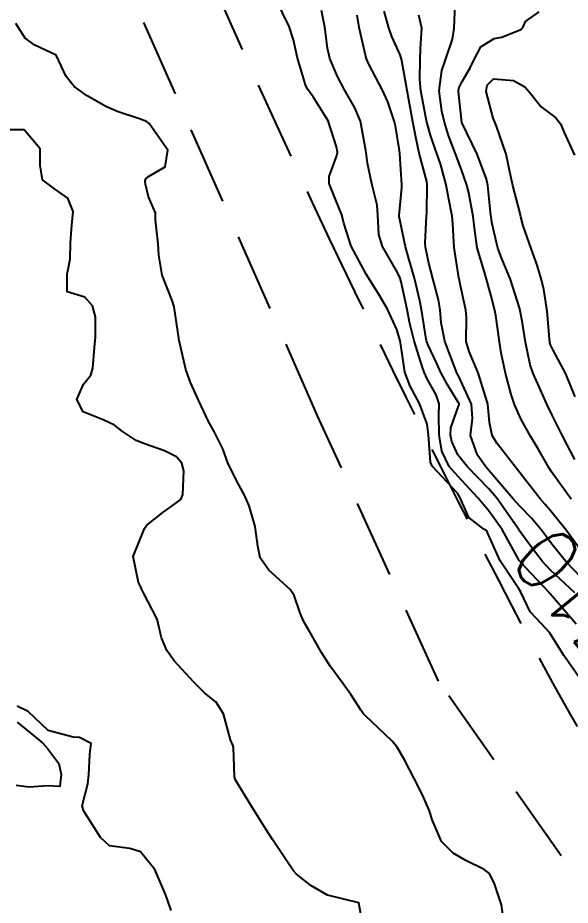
# Model space of a CAD drawing. Header units: metres. Extents: x 298520 to 308411, y 7433745 to 7450750.
# Drawn here: x 304935.6 to 304971, y 7438437.3 to 7438494.1 of the extents above; entities that cross this region are included whole.
import ezdxf
from ezdxf.enums import TextEntityAlignment as Align

# ---------------------------------------------------------------- set-up
doc = ezdxf.new("R2010")
doc.units = ezdxf.units.M
doc.header["$LTSCALE"] = 10
doc.linetypes.add('DASHED', pattern=[0.75, 0.5, -0.25])
for name, color, linetype in [('Cotas', 45, 'Continuous'), ('Curvas de Nivel 1m', 11, 'Continuous'), ('Curvas de Nivel 5m', 15, 'Continuous'), ('Vias Secundárias', 230, 'DASHED')]:
    doc.layers.add(name, color=color, linetype=linetype)
doc.styles.add('Style-STANDARD', font='STANDARD.shx')

msp = doc.modelspace()

# ---------------------------------------------------------------- linework, layer by layer
at = {"layer": 'Curvas de Nivel 1m', "flags": 128}
for points, elevation in [([(304971.618, 7438451.81), (304970.573, 7438453.311), (304969.655, 7438454.769), (304969.141, 7438455.328), (304968.42, 7438456.088), (304967.813, 7438457.348), (304967.686, 7438457.565), (304966.484, 7438459.362), (304965.73, 7438461.06), (304965.636, 7438461.275), (304965.452, 7438461.374), (304964.486, 7438462.135), (304963.94, 7438463.388), (304963.757, 7438463.688), (304962.151, 7438465.414), (304962.042, 7438465.672), (304961.905, 7438467.418), (304961.813, 7438468.105), (304961.333, 7438469.425), (304960.743, 7438470.532), (304960.387, 7438471.435), (304960.142, 7438473.166), (304960.098, 7438473.438), (304959.884, 7438474.162), (304959.291, 7438475.449), (304958.776, 7438476.321), (304958.064, 7438477.468), (304957.926, 7438477.692), (304956.969, 7438479.48), (304956.496, 7438480.957), (304956.364, 7438481.486), (304955.982, 7438482.43), (304955.56, 7438483.494), (304955.547, 7438483.947), (304956.019, 7438485.229), (304956.08, 7438485.432), (304956.075, 7438485.489), (304956.026, 7438485.833), (304955.493, 7438487.496), (304954.53, 7438489.033), (304954.181, 7438489.509), (304954.066, 7438489.74), (304953.526, 7438491.519), (304953.27, 7438492.688), (304952.992, 7438493.527), (304952.139, 7438495.301)], 708), ([(304971.044, 7438463.307), (304969.779, 7438465.057), (304969.611, 7438465.323), (304968.938, 7438466.477), (304968.438, 7438467.34), (304967.819, 7438468.442), (304967.403, 7438469.354), (304967.192, 7438470.004), (304966.842, 7438471.36), (304966.567, 7438472.662), (304966.456, 7438473.364), (304966.215, 7438475.05), (304966.152, 7438475.368), (304965.912, 7438476.297), (304965.626, 7438477.373), (304965.489, 7438477.815), (304965.027, 7438479.379), (304964.864, 7438480.481), (304964.757, 7438481.382), (304964.487, 7438482.886), (304964.366, 7438483.386), (304964.008, 7438484.423), (304963.633, 7438485.396), (304963.192, 7438486.56), (304962.934, 7438487.407), (304962.768, 7438488.128), (304962.591, 7438489.412), (304962.764, 7438490.728), (304963, 7438491.406), (304963.439, 7438492.733), (304963.539, 7438493.399), (304963.576, 7438493.943), (304963.633, 7438495.398)], 713), ([(304971.348, 7438455.303), (304969.682, 7438457.246), (304969.648, 7438457.286), (304969.618, 7438457.321), (304968.123, 7438458.927), (304967.73, 7438459.35), (304967.713, 7438459.374), (304966.624, 7438461.361), (304965.745, 7438462.58), (304965.376, 7438463.003), (304965.07, 7438463.377), (304963.774, 7438464.769), (304963.225, 7438465.398), (304962.767, 7438466.38), (304962.6, 7438467.408), (304962.574, 7438468.656), (304962.58, 7438469.409), (304962.399, 7438469.972), (304961.848, 7438470.955), (304961.62, 7438471.422), (304961.495, 7438471.785), (304960.985, 7438473.429), (304960.695, 7438474.628), (304960.539, 7438475.434), (304960.148, 7438477.211), (304960.084, 7438477.438), (304959.928, 7438477.809), (304958.968, 7438479.455), (304958.725, 7438480.223), (304958.674, 7438481.459), (304958.621, 7438482.102), (304958.292, 7438483.466), (304958.013, 7438484.784), (304957.912, 7438485.471), (304957.898, 7438485.598), (304957.564, 7438487.475), (304957.204, 7438488.326), (304956.531, 7438489.485), (304956.076, 7438490.343), (304955.587, 7438491.495), (304955.455, 7438492.141), (304955.265, 7438493.498), (304955.059, 7438494.57)], 709), ([(304971.698, 7438458.272), (304970.693, 7438459.31), (304969.725, 7438460.511), (304969.387, 7438460.982), (304969.139, 7438461.329), (304968.497, 7438462.095), (304967.748, 7438462.861), (304967.307, 7438463.354), (304965.779, 7438465.121), (304965.569, 7438465.372), (304965.048, 7438466.12), (304964.6, 7438467.382), (304964.733, 7438468.467), (304964.649, 7438469.382), (304963.851, 7438471.155), (304963.765, 7438471.304), (304963.723, 7438471.392), (304963.199, 7438472.732), (304962.96, 7438473.404), (304962.716, 7438474.582), (304962.656, 7438475.409), (304962.556, 7438476.057), (304962.187, 7438477.416), (304961.938, 7438478.395), (304961.721, 7438479.422), (304961.694, 7438479.684), (304961.78, 7438481.422), (304961.792, 7438481.604), (304961.825, 7438483.422), (304961.792, 7438483.626), (304961.315, 7438485.427), (304961.114, 7438486.347), (304960.899, 7438487.431), (304960.655, 7438488.836), (304960.553, 7438489.435), (304960.198, 7438491.332), (304960.18, 7438491.439), (304960.096, 7438491.718), (304959.564, 7438492.905), (304959.377, 7438493.451), (304959.074, 7438494.51)], 711), ([(304971.719, 7438459.938), (304970.718, 7438461.31), (304969.745, 7438462.542), (304969.379, 7438462.955), (304969.044, 7438463.331), (304967.777, 7438464.963), (304967.482, 7438465.353), (304966.289, 7438466.875), (304965.983, 7438467.368), (304965.815, 7438468.206), (304965.698, 7438469.371), (304965.67, 7438469.536), (304965.091, 7438471.378), (304964.511, 7438472.739), (304964.324, 7438473.385), (304964.335, 7438474.947), (304964.293, 7438475.386), (304963.921, 7438477.157), (304963.882, 7438477.351), (304963.872, 7438477.391), (304963.857, 7438477.458), (304963.559, 7438479.396), (304963.475, 7438480.904), (304963.426, 7438481.398), (304963.19, 7438482.607), (304963.043, 7438483.404), (304962.68, 7438484.743), (304962.438, 7438485.414), (304962.327, 7438485.717), (304962.035, 7438486.594), (304961.807, 7438487.422), (304961.743, 7438487.726), (304961.426, 7438489.426), (304961.355, 7438490.146), (304961.371, 7438491.427), (304961.394, 7438492.133), (304961.483, 7438493.426), (304961.284, 7438494.27)], 712), ([(304971.261, 7438465.832), (304970.513, 7438467.313), (304969.823, 7438468.677), (304969.5, 7438469.325), (304968.998, 7438470.487), (304968.609, 7438471.339), (304968.41, 7438471.893), (304968.117, 7438473.346), (304967.893, 7438474.697), (304967.767, 7438475.351), (304967.726, 7438475.53), (304967.148, 7438477.358), (304966.573, 7438478.734), (304966.338, 7438479.366), (304965.969, 7438480.996), (304965.914, 7438481.371), (304965.904, 7438481.44), (304965.696, 7438483.373), (304965.611, 7438483.761), (304965.02, 7438485.38), (304964.043, 7438487.39), (304963.838, 7438489.171), (304963.817, 7438489.394), (304963.857, 7438489.602), (304964.072, 7438490.015), (304964.58, 7438490.891), (304964.8, 7438491.383), (304965.25, 7438492.229), (304966.107, 7438492.769), (304966.609, 7438492.864), (304967.818, 7438493.353), (304967.955, 7438493.512), (304968.12, 7438493.85), (304968.996, 7438494.471)], 714), ([(304966.777, 7438436.009), (304966.58, 7438437.359), (304966.124, 7438438.703), (304965.8, 7438439.367), (304965.475, 7438439.62), (304964.289, 7438440.196), (304963.486, 7438440.666), (304962.743, 7438441.408), (304962.165, 7438442.755), (304961.955, 7438443.416), (304961.527, 7438444.388), (304960.997, 7438445.425), (304960.366, 7438446.621), (304959.897, 7438447.437), (304959.569, 7438447.843), (304957.845, 7438449.466), (304957.724, 7438449.598), (304957.596, 7438449.78), (304956.938, 7438450.809), (304956.446, 7438451.482), (304955.624, 7438452.609), (304955.068, 7438453.496), (304954.245, 7438454.913), (304953.918, 7438455.507), (304953.669, 7438456.081), (304953.303, 7438457.139), (304953.047, 7438457.52), (304951.701, 7438458.754), (304951.135, 7438459.546), (304950.983, 7438460.285), (304950.81, 7438461.549), (304950.423, 7438462.876), (304950.134, 7438463.556), (304949.763, 7438464.215), (304949.091, 7438465.57), (304948.745, 7438466.529), (304948.225, 7438467.584), (304947.814, 7438468.316), (304947.215, 7438469.596), (304946.688, 7438470.758), (304946.391, 7438471.605), (304945.938, 7438473.544), (304945.924, 7438473.609), (304945.879, 7438474.024), (304945.643, 7438475.613), (304945.502, 7438476.019), (304944.856, 7438477.621), (304944.656, 7438478.909), (304944.603, 7438479.624), (304944.448, 7438481.146), (304944.44, 7438481.625), (304943.983, 7438482.647), (304943.8, 7438483.441), (304943.787, 7438483.633), (304943.83, 7438483.797), (304943.997, 7438483.932), (304945.067, 7438484.56), (304945.222, 7438485.618), (304944.04, 7438487.332), (304943.873, 7438487.464), (304943.424, 7438487.639), (304942.049, 7438488.085), (304941.315, 7438488.407), (304940.064, 7438489.097), (304939.229, 7438489.693), (304938.717, 7438490.338), (304938.093, 7438491.71), (304936.727, 7438492.349), (304936.103, 7438492.787), (304935.505, 7438493.736)], 707), ([(304957.748, 7438435.787), (304957.443, 7438437.47), (304955.45, 7438437.979), (304954.381, 7438438.584), (304953.47, 7438439.315), (304953.274, 7438439.522), (304952.827, 7438440.179), (304951.929, 7438441.536), (304951.499, 7438442.189), (304950.651, 7438443.549), (304949.54, 7438445.378), (304949.499, 7438445.561), (304949.422, 7438447.423), (304949.387, 7438447.563), (304949.235, 7438447.898), (304948.797, 7438449.572), (304948.328, 7438450.307), (304947.606, 7438450.898), (304946.883, 7438451.597), (304945.626, 7438452.961), (304945.157, 7438453.615), (304944.83, 7438454.433), (304944.553, 7438455.621), (304943.68, 7438457.308), (304943.573, 7438457.523), (304943.523, 7438457.632), (304943.347, 7438457.976), (304943.006, 7438459.641), (304943.731, 7438461.418), (304943.818, 7438461.543), (304943.894, 7438461.628), (304944.901, 7438462.459), (304945.747, 7438463.046), (304946.068, 7438463.289), (304946.198, 7438463.606), (304946.26, 7438465.12), (304946.12, 7438465.607), (304945.787, 7438466.019), (304945.024, 7438466.384), (304943.795, 7438466.826), (304943.213, 7438467.055), (304942.306, 7438467.652), (304941.809, 7438468.045), (304941.101, 7438468.38), (304939.821, 7438468.888), (304939.397, 7438469.687), (304939.843, 7438470.666), (304940.298, 7438471.226), (304940.421, 7438471.674), (304940.529, 7438473.011), (304940.603, 7438473.673), (304940.607, 7438474.958), (304940.414, 7438475.675), (304939.908, 7438476.231), (304938.786, 7438476.571), (304938.793, 7438477.697), (304938.987, 7438478.644), (304938.996, 7438479.694), (304939.096, 7438480.824), (304939.174, 7438481.692), (304938.836, 7438482.552), (304937.987, 7438483.146), (304937.216, 7438483.718), (304937.066, 7438484.66), (304937.055, 7438485.72), (304936.035, 7438486.919), (304934.851, 7438486.925)], 706)]:
    msp.add_lwpolyline(points, dxfattribs=dict(at, elevation=elevation))
at = {"layer": 'Curvas de Nivel 5m', "flags": 128}
for points, elevation in [([(304971.264, 7438457.304), (304969.705, 7438458.76), (304969.181, 7438459.328), (304968.546, 7438460.162), (304967.732, 7438461.269), (304967.679, 7438461.351), (304967.574, 7438461.512), (304966.282, 7438463.365), (304965.762, 7438463.969), (304964.374, 7438465.384), (304963.79, 7438466.143), (304963.393, 7438466.99), (304963.308, 7438467.397), (304963.338, 7438467.869), (304963.831, 7438469.241), (304963.875, 7438469.346), (304963.872, 7438469.39), (304963.834, 7438469.47), (304963.093, 7438470.649), (304962.7, 7438471.407), (304962.437, 7438471.99), (304961.871, 7438473.187), (304961.779, 7438473.421), (304961.75, 7438473.546), (304961.449, 7438475.425), (304961.349, 7438475.986), (304961.014, 7438477.429), (304960.621, 7438478.755), (304960.437, 7438479.435), (304960.029, 7438481.382), (304960.027, 7438481.439), (304960.193, 7438483.236), (304960.197, 7438483.438), (304960.071, 7438485.391), (304960.063, 7438485.44), (304960.026, 7438485.733), (304959.787, 7438487.19), (304959.736, 7438487.445), (304959.312, 7438488.707), (304958.956, 7438489.457), (304958.088, 7438491.121), (304957.94, 7438491.472), (304957.869, 7438491.699), (304957.47, 7438493.476), (304957.337, 7438494.265)], 710), ([(304971.302, 7438469.842), (304970.694, 7438471.312), (304969.868, 7438472.869), (304969.715, 7438473.166), (304969.671, 7438473.323), (304969.644, 7438473.556), (304969.503, 7438475.326), (304969.291, 7438476.704), (304969.143, 7438477.332), (304968.868, 7438478.272), (304968.477, 7438479.342), (304967.964, 7438480.785), (304967.809, 7438481.352), (304967.762, 7438481.565), (304967.309, 7438483.357), (304967.119, 7438484.246), (304966.877, 7438485.361), (304966.256, 7438487.152), (304966.166, 7438487.369), (304966.046, 7438487.677), (304965.592, 7438489.375), (304965.668, 7438489.775), (304966.075, 7438490.198), (304967.339, 7438490.092), (304968.068, 7438489.682), (304968.36, 7438489.346), (304969.109, 7438488.39), (304970.047, 7438487.69), (304970.359, 7438487.317), (304970.592, 7438486.759), (304971.243, 7438485.308)], 715), ([(304945.437, 7438436.991), (304945.219, 7438437.612), (304945.099, 7438437.963), (304944.405, 7438439.621), (304943.484, 7438440.747), (304942.806, 7438440.96), (304941.488, 7438441.134), (304940.923, 7438441.666), (304939.848, 7438443.338), (304939.742, 7438443.678), (304940.106, 7438445.103), (304940.164, 7438445.674), (304940.245, 7438446.984), (304940.33, 7438447.672), (304939.569, 7438448.059), (304939.171, 7438448.084), (304937.575, 7438448.513), (304936.288, 7438449.723), (304935.596, 7438450.07)], 705), ([(304935.582, 7438449.034), (304937.218, 7438447.713), (304937.559, 7438447.339), (304938.249, 7438446.399), (304938.398, 7438445.697), (304938.315, 7438444.914), (304937.532, 7438444.969), (304936.364, 7438444.888), (304935.532, 7438444.99)], 705)]:
    msp.add_lwpolyline(points, dxfattribs=dict(at, elevation=elevation))
at = {"layer": 'Vias Secundárias'}
for points in [[(304834.006, 7438787.238, 0.047593), (304832.192, 7438772.441, 0.041165), (304833.2, 7438754.27, 0.038801), (304836.576, 7438738.827, 0.04254), (304844.832, 7438718.028, -0.01117), (304851.648, 7438703.569, 0.021184), (304864.56, 7438677.545, -0.027139), (304877.672, 7438650.306, 0.011409), (304891.603, 7438618.875, -0.001085), (304908.073, 7438583.696, 0.008839), (304925.457, 7438548.015, -0.023301), (304939.293, 7438517.399, 0.01605), (304955.561, 7438479.964, 0.010867), (304968.985, 7438453.126, 0.067417), (304985.967, 7438429.346, -0.012668), (305009.058, 7438403.514, -0.000119), (305034.171, 7438373.932, -0.003079)], [(305023.707, 7438378.768), (305008.419, 7438395.44), (304988.05, 7438417.691), (304974.7, 7438434.341), (304962.551, 7438451.654), (304954.814, 7438468.64), (304938.021, 7438506.622), (304911.641, 7438562.48), (304884.963, 7438618.189), (304868.148, 7438656.377), (304841.183, 7438711.335), (304834.769, 7438727.058, -0.031649), (304830.866, 7438738.678, -0.028047), (304827.708, 7438753.892, -0.038451), (304826.779, 7438766.832, -0.039309), (304828.079, 7438782.323, -0.008262)]]:
    msp.add_lwpolyline(points, format="xyb", dxfattribs=at)

# ---------------------------------------------------------------- texts
at = {"layer": 'Cotas', "style": 'Style-STANDARD'}
msp.add_text('710', height=4, rotation=129.4319, dxfattribs=at).set_placement((304971.473, 7438457.024, 710), align=Align.MIDDLE_CENTER)

doc.saveas('drawing.dxf')
